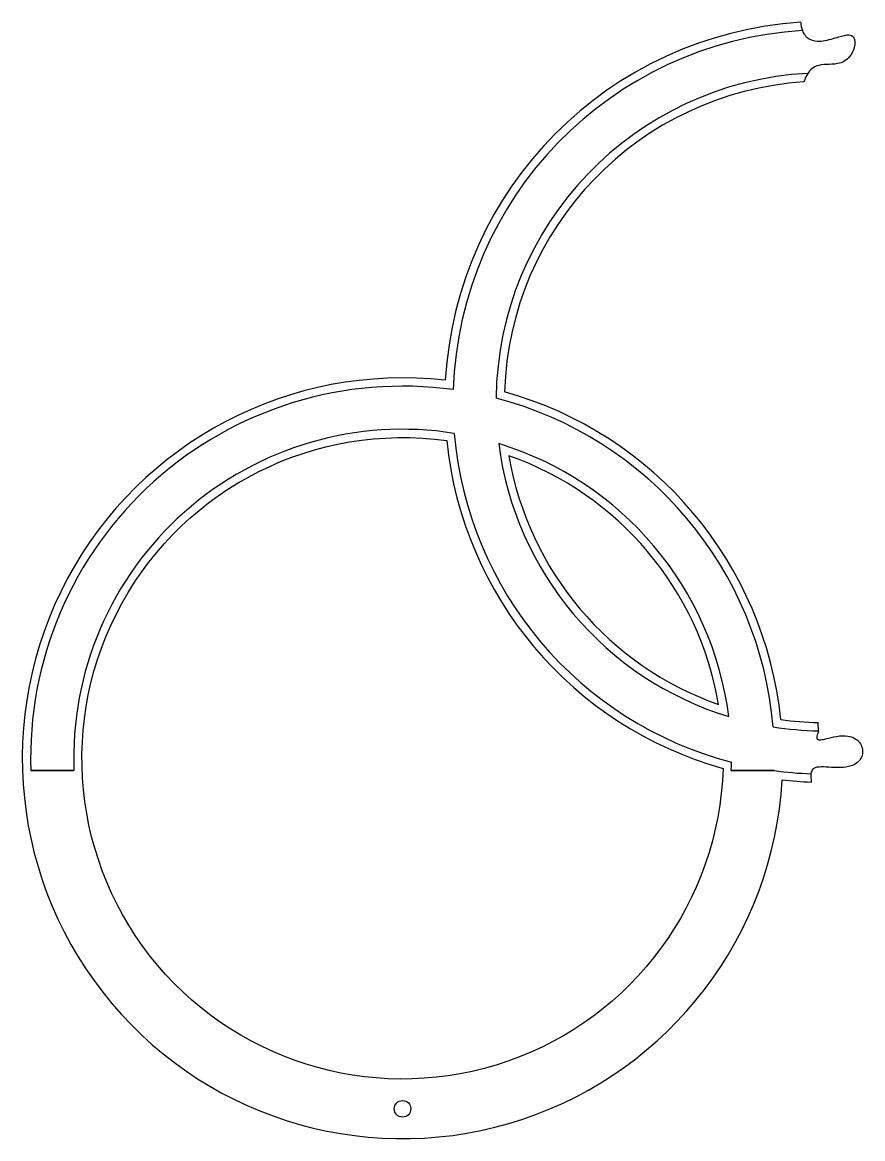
# Model space of a CAD drawing. Header units: millimetres. Extents: x -798 to -290, y -304 to 370.
import ezdxf

# ---------------------------------------------------------------- set-up
doc = ezdxf.new("R2010")
doc.units = ezdxf.units.MM
doc.layers.get('0').update_dxf_attribs({"linetype": 'CONTINUOUS'})

msp = doc.modelspace()

# ---------------------------------------------------------------- linework, layer by layer
for p, q in [((-317.15, -57.86), (-317.25, -52.86)), ((-317.14, -58.49), (-317.15, -57.86)), ((-792.59, -81.81), (-766.58, -81.81)), ((-766.58, -81.81), (-792.59, -81.81)), ((-369.76, -81.81), (-343.74, -81.81)), ((-343.74, -81.81), (-369.76, -81.81))]:
    msp.add_line(p, q)
msp.add_lwpolyline([(-374.71, -80.5, -2.608675), (-541.53, 117.31, 0.308655)], format="xyb", close=True)
msp.add_circle((-568.17, -285.95), 5)
for centre, radius, start, end in [((-313.17, 140.65), 229.55, 93.64046, 176.74157), ((-313.17, 140.65), 224.55, 93.484, 178.10806), ((-313.17, 140.65), 224.55, 93.484, 178.10806), ((-313.17, 140.65), 198.55, 93.00284, 179.33931), ((-313.17, 140.65), 198.55, 93.00284, 179.33931), ((-313.17, 140.65), 193.55, 93.74651, 178.19406), ((-568.17, -74.4), 229.55, 83.54114, 356.74157), ((-568.17, -74.4), 224.55, 82.17465, 181.89194), ((-568.17, -74.4), 224.55, 82.17465, 181.89194), ((-568.17, -74.4), 224.55, 4.84634, 75.43637), ((-568.17, -74.4), 224.55, 4.84634, 75.43637), ((-568.17, -74.4), 229.55, 5.8352, 74.44751), ((-568.17, -74.4), 198.55, 80.9434, 182.1398), ((-568.17, -74.4), 198.55, 80.9434, 182.1398), ((-313.17, 140.65), 224.55, 184.84634, 255.43637), ((-313.17, 140.65), 224.55, 184.84634, 255.43637), ((-313.17, 140.65), 198.55, 187.28355, 252.99916), ((-568.17, -74.4), 198.55, 7.28355, 72.99916), ((-568.17, -74.4), 198.55, 7.28355, 72.99916), ((-313.17, 140.65), 198.55, 187.28355, 252.99916), ((-313.17, 140.65), 193.55, 189.65162, 250.63109), ((-568.17, -74.4), 193.55, 9.65162, 70.63109), ((-313.17, 140.65), 193.55, 262.08865, 268.79122), ((-313.17, 140.65), 198.55, 260.9434, 268.84978), ((-313.17, 140.65), 198.55, 260.9434, 268.84978), ((-568.17, -74.4), 198.55, 357.8602, 359.33931), ((-568.17, -74.4), 198.55, 357.8602, 359.33931), ((-313.17, 140.65), 224.55, 262.17465, 267.84988), ((-313.17, 140.65), 224.55, 262.17465, 267.84988), ((-313.17, 140.65), 229.55, 263.54114, 267.93972)]:
    msp.add_arc(centre, radius, start, end)
msp.add_open_spline([(-327.74, 369.73), (-327.67, 368.05), (-327.4, 366.35), (-326.81, 364.78)], degree=3)
for points, knots in [([(-326.81, 364.78), (-326.43, 363.75), (-325.9, 362.77), (-324.48, 360.99), (-323.61, 360.25), (-321.55, 359.11), (-320.4, 358.75), (-317.56, 358.28), (-315.83, 358.35), (-310.94, 359.03), (-307.74, 360.12), (-302.51, 361.7), (-300.35, 362.26), (-298.13, 362.08), (-297.6, 361.96), (-296.75, 361.54), (-296.43, 361.3), (-295.87, 360.66), (-295.66, 360.28), (-295.28, 359.29), (-295.17, 358.64), (-295.08, 356.93), (-295.23, 355.72), (-296.01, 352.76), (-296.84, 350.9), (-299.13, 347.91), (-300.29, 346.95), (-302.75, 345.53), (-304.1, 345.08), (-307.77, 344.38), (-310.08, 344.4), (-314.41, 344.2), (-316.47, 344), (-319.67, 342.76), (-320.8, 342.05), (-322.48, 340.44), (-323.06, 339.71), (-323.57, 338.92)], [0.096599, 0.096599, 0.096599, 0.096599, 0.430208, 0.430208, 0.778784, 0.778784, 1.138958, 1.138958, 1.644538, 1.644538, 2.616207, 2.616207, 3.434886, 3.434886, 3.690703, 3.690703, 3.890248, 3.890248, 4.097473, 4.097473, 4.402316, 4.402316, 4.921591, 4.921591, 5.652337, 5.652337, 6.276595, 6.276595, 6.930403, 6.930403, 7.949397, 7.949397, 8.875772, 8.875772, 9.503569, 9.503569, 9.929771, 9.929771, 9.929771, 9.929771]), ([(-323.57, 338.92), (-324.42, 337.6), (-325.06, 336.12), (-325.64, 334.36), (-325.73, 334.08), (-325.81, 333.78)], [0.0939066, 0.0939066, 0.0939066, 0.0939066, 0.5643361, 0.5643361, 0.6515095, 0.6515095, 0.6515095, 0.6515095]), ([(-317.14, -58.49), (-317.76, -59.81), (-318.1, -60.86), (-318.16, -61.87), (-318.14, -62.12), (-318.02, -62.5), (-317.95, -62.63), (-317.76, -62.86), (-317.65, -62.95), (-317.36, -63.11), (-317.18, -63.16), (-316.66, -63.26), (-316.28, -63.26), (-314.91, -63.16), (-313.68, -62.88), (-308.64, -61.64), (-303.79, -60.3), (-297.83, -61.2), (-296.37, -61.66), (-293.97, -63.09), (-293.04, -63.92), (-291.58, -65.89), (-291.06, -66.99), (-290.46, -69.31), (-290.39, -70.53), (-290.72, -72.81), (-291.09, -73.86), (-292.23, -75.75), (-292.97, -76.55), (-294.91, -78.03), (-296.12, -78.61), (-299.39, -79.68), (-301.59, -79.94), (-308.6, -80.19), (-313.45, -79.39), (-317.67, -79.73), (-318.47, -79.88), (-319.6, -80.35), (-320.02, -80.61), (-320.72, -81.3), (-320.97, -81.69), (-321.36, -82.58), (-321.51, -83.12), (-321.59, -83.74)], [0, 0, 0, 0, 0.436226, 0.436226, 0.569609, 0.569609, 0.656883, 0.656883, 0.736348, 0.736348, 0.840834, 0.840834, 1.031277, 1.031277, 1.489333, 1.489333, 2.683626, 2.683626, 3.0905, 3.0905, 3.426157, 3.426157, 3.747058, 3.747058, 4.06955, 4.06955, 4.365663, 4.365663, 4.660217, 4.660217, 5.015426, 5.015426, 5.578432, 5.578432, 6.885184, 6.885184, 7.246012, 7.246012, 7.500444, 7.500444, 7.734424, 7.734424, 7.989008, 7.989008, 7.989008, 7.989008]), ([(-321.59, -83.74), (-321.6, -83.81), (-321.61, -83.89), (-321.77, -85.31), (-321.66, -86.93), (-321.43, -88.66), (-321.43, -88.71), (-321.42, -88.75)], [7.9965153, 7.9965153, 7.9965153, 7.9965153, 8.0281848, 8.0281848, 8.6070685, 8.6070685, 8.622879, 8.622879, 8.622879, 8.622879])]:
    msp.add_open_spline(points, degree=3, knots=knots)

doc.saveas('drawing.dxf')
